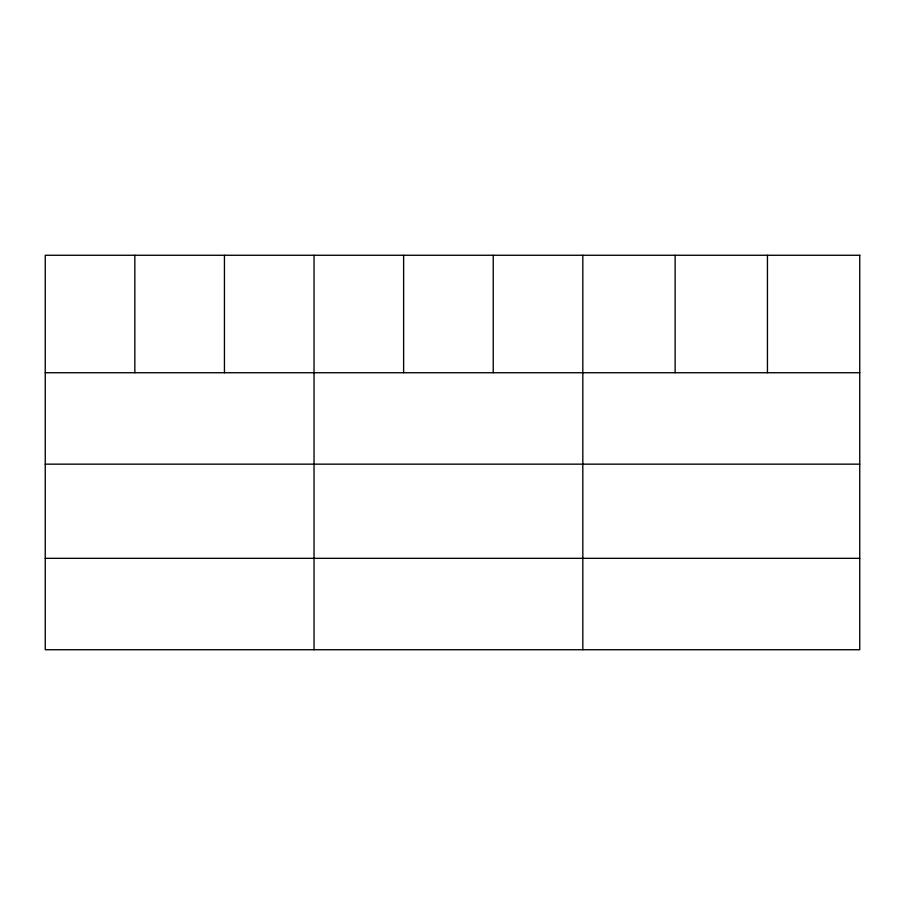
<?xml version="1.0" encoding="UTF-8"?>
<svg xmlns="http://www.w3.org/2000/svg" width="905" height="905" viewBox="0 0 905 905"><rect width="100%" height="100%" fill="white"/><g stroke="black" fill="none" stroke-linecap="round" stroke-linejoin="round"><path stroke-width="1.36" d="M45.25 372.736L859.75 372.736M45.25 464.152L859.75 464.152M45.25 558.328L859.75 558.328M767.44 255.267L767.44 372.736M675.13 255.267L675.13 372.736M582.82 255.267L582.82 649.733M493.225 255.267L493.225 372.736M403.63 255.267L403.63 372.736M314.035 255.267L314.035 649.733M224.44 255.267L224.44 372.736M134.845 255.267L134.845 372.736M859.75 255.267L45.25 255.267L45.25 649.733L859.75 649.733L859.75 255.267"/></g></svg>
